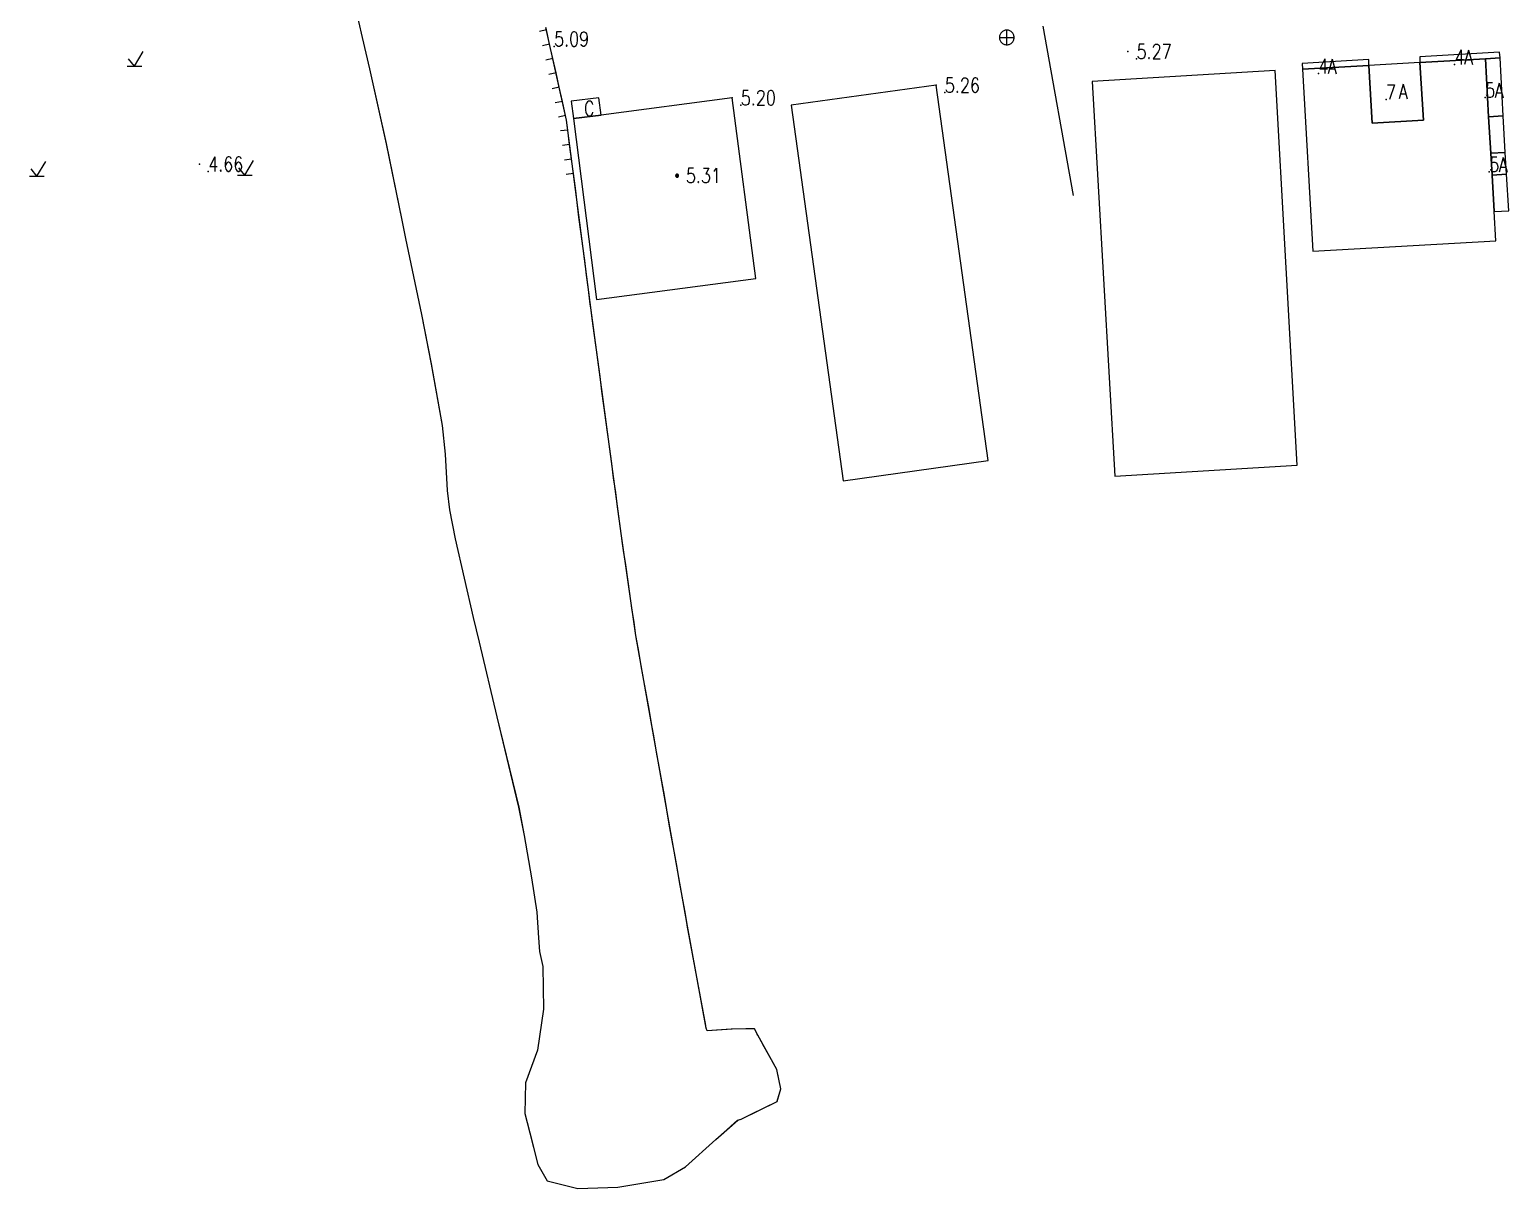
# Model space of a CAD drawing. Extents: x 500064 to 501389, y 2542464 to 2545400.
# Drawn here: x 500852 to 500953.1, y 2542464.2 to 2542543.5 of the extents above; entities that cross this region are included whole.
import ezdxf

# ---------------------------------------------------------------- set-up
doc = ezdxf.new("R2010")
doc.units = 0
doc.header["$LTSCALE"] = 0.5
doc.linetypes.add('CENTER', pattern=[50.8, 31.75, -6.35, 6.35, -6.35])
doc.layers.add('地形图', color=8, linetype='CONTINUOUS')
doc.styles.add('HZ', font='romans.shx', dxfattribs={"width": 0.8, "bigfont": 'hztxt.shx'})

msp = doc.modelspace()

# ---------------------------------------------------------------- linework, layer by layer
at = {"layer": '地形图'}
for points in [[(500874.27, 2542545.15), (500874.78, 2542542.96), (500875.27, 2542540.83), (500876.41, 2542535.7), (500877.48, 2542530.46), (500877.74, 2542529.22), (500878.83, 2542524.01), (500879.5, 2542520.63), (500880.25, 2542516.43), (500880.46, 2542514.46), (500880.58, 2542511.97), (500880.74, 2542510.65), (500881.13, 2542508.67), (500882.38, 2542503.3), (500882.78, 2542501.6), (500883.99, 2542496.49), (500885.48, 2542490.31), (500885.86, 2542488.38), (500886.37, 2542485.49), (500886.72, 2542483.14), (500886.84, 2542481.37), (500886.91, 2542480.44), (500887.13, 2542479.42), (500887.17, 2542476.49), (500886.76, 2542473.7), (500885.95, 2542471.45), (500885.9, 2542469.37), (500886.79, 2542465.86), (500887.43, 2542464.75), (500889.52, 2542464.23), (500892.27, 2542464.31), (500895.41, 2542464.85), (500896.89, 2542465.72), (500898.97, 2542467.57), (500900.47, 2542468.9), (500900.7, 2542468.98), (500903.16, 2542470.19), (500903.43, 2542471.04), (500903.15, 2542472.37), (500901.85, 2542474.71), (500901.61, 2542475.14), (500900.1, 2542475.13), (500898.39, 2542475.02), (500898.32, 2542475.2), (500896.99, 2542482.43), (500893.5, 2542502.05), (500892.5, 2542509.04), (500890.44, 2542524.32), (500888.76, 2542537.3), (500887.34, 2542543.66)], [(500874.27, 2542545.15), (500874.78, 2542542.96), (500875.27, 2542540.83), (500876.41, 2542535.71), (500877.48, 2542530.46), (500877.74, 2542529.22), (500878.83, 2542524.01), (500879.5, 2542520.64), (500880.25, 2542516.43), (500880.46, 2542514.46), (500880.58, 2542511.97), (500880.74, 2542510.65), (500881.13, 2542508.67), (500882.38, 2542503.3), (500882.78, 2542501.6), (500883.99, 2542496.49), (500885.49, 2542490.31), (500885.86, 2542488.38), (500886.37, 2542485.49), (500886.72, 2542483.14), (500886.84, 2542481.37), (500886.91, 2542480.44), (500887.13, 2542479.42), (500887.17, 2542476.49), (500886.76, 2542473.7), (500885.95, 2542471.45), (500885.9, 2542469.37), (500886.4, 2542467.42), (500886.79, 2542465.86), (500887.43, 2542464.75), (500889.52, 2542464.23), (500892.27, 2542464.31), (500895.41, 2542464.85), (500896.89, 2542465.72), (500898.97, 2542467.57), (500899.52, 2542468.06), (500900.46, 2542468.9)], [(500887.38, 2542543.48), (500886.9, 2542543.37)], [(500900.46, 2542468.9), (500900.7, 2542468.98), (500901.38, 2542469.31), (500902.27, 2542469.75), (500903.16, 2542470.19), (500903.16, 2542470.19), (500903.16, 2542470.2), (500903.43, 2542471.04), (500903.4, 2542471.15), (500903.2, 2542472.13), (500903.15, 2542472.37), (500902.78, 2542473.03), (500902.29, 2542473.91), (500902.1, 2542474.26), (500901.85, 2542474.71), (500901.81, 2542474.78), (500901.61, 2542475.14), (500901.02, 2542475.14), (500900.1, 2542475.13), (500900.02, 2542475.13), (500899.02, 2542475.06), (500898.39, 2542475.02), (500898.32, 2542475.2), (500898.28, 2542475.37), (500898.1, 2542476.35), (500897.92, 2542477.34), (500897.74, 2542478.32), (500897.56, 2542479.3), (500897.38, 2542480.29), (500897.2, 2542481.27), (500897.02, 2542482.25), (500896.99, 2542482.44), (500896.84, 2542483.24), (500896.67, 2542484.22), (500896.49, 2542485.21), (500896.32, 2542486.19), (500896.14, 2542487.18), (500895.97, 2542488.16), (500895.79, 2542489.15), (500895.62, 2542490.13), (500895.45, 2542491.12), (500895.27, 2542492.1), (500895.1, 2542493.09), (500894.92, 2542494.07), (500894.75, 2542495.05), (500894.57, 2542496.04), (500894.4, 2542497.02), (500894.22, 2542498.01), (500894.05, 2542498.99), (500893.87, 2542499.98), (500893.7, 2542500.96), (500893.52, 2542501.95), (500893.5, 2542502.05), (500893.38, 2542502.94), (500893.23, 2542503.93), (500893.09, 2542504.92), (500892.95, 2542505.91), (500892.81, 2542506.89), (500892.66, 2542507.88), (500892.57, 2542508.52), (500892.52, 2542508.87), (500892.5, 2542509.04), (500892.39, 2542509.87), (500892.25, 2542510.86), (500892.12, 2542511.85), (500891.98, 2542512.84), (500891.85, 2542513.83), (500891.72, 2542514.82), (500891.58, 2542515.81), (500891.45, 2542516.8), (500891.32, 2542517.79), (500891.18, 2542518.78), (500891.05, 2542519.78), (500890.92, 2542520.77), (500890.78, 2542521.76), (500890.65, 2542522.75), (500890.52, 2542523.74), (500890.44, 2542524.32), (500890.38, 2542524.73), (500890.26, 2542525.72), (500890.13, 2542526.71), (500890, 2542527.71), (500889.87, 2542528.7), (500889.74, 2542529.69), (500889.61, 2542530.68), (500889.49, 2542531.67), (500889.36, 2542532.67), (500889.23, 2542533.66), (500889.1, 2542534.65), (500888.97, 2542535.64), (500888.85, 2542536.63), (500888.76, 2542537.3), (500888.69, 2542537.62), (500888.47, 2542538.59), (500888.25, 2542539.57), (500888.04, 2542540.55), (500887.82, 2542541.52), (500887.6, 2542542.5), (500887.38, 2542543.48), (500887.34, 2542543.66)], [(500918.88, 2542542.47), (500918.93, 2542542.47), (500918.99, 2542542.48), (500919.04, 2542542.49), (500919.08, 2542542.51), (500919.13, 2542542.53), (500919.18, 2542542.56), (500919.22, 2542542.6), (500919.25, 2542542.63), (500919.29, 2542542.67), (500919.31, 2542542.72), (500919.34, 2542542.76), (500919.36, 2542542.81), (500919.37, 2542542.86), (500919.38, 2542542.92), (500919.38, 2542542.97), (500919.38, 2542543.02), (500919.37, 2542543.07), (500919.36, 2542543.12), (500919.34, 2542543.17), (500919.31, 2542543.22), (500919.29, 2542543.26), (500919.25, 2542543.3), (500919.22, 2542543.34), (500919.18, 2542543.37), (500919.13, 2542543.4), (500919.08, 2542543.42), (500919.04, 2542543.44), (500918.99, 2542543.46), (500918.93, 2542543.46), (500918.88, 2542543.47), (500918.83, 2542543.46), (500918.78, 2542543.46), (500918.73, 2542543.44), (500918.68, 2542543.42), (500918.63, 2542543.4), (500918.59, 2542543.37), (500918.55, 2542543.34), (500918.51, 2542543.3), (500918.48, 2542543.26), (500918.45, 2542543.22), (500918.42, 2542543.17), (500918.41, 2542543.12), (500918.39, 2542543.07), (500918.38, 2542543.02), (500918.38, 2542542.97), (500918.38, 2542542.92), (500918.39, 2542542.86), (500918.41, 2542542.81), (500918.42, 2542542.76), (500918.45, 2542542.72), (500918.48, 2542542.67), (500918.51, 2542542.63), (500918.55, 2542542.6), (500918.59, 2542542.56), (500918.63, 2542542.53), (500918.68, 2542542.51), (500918.73, 2542542.49), (500918.78, 2542542.48), (500918.83, 2542542.47), (500918.88, 2542542.47)], [(500918.88, 2542542.47), (500918.88, 2542542.97), (500918.88, 2542543.47)], [(500923.45, 2542532.16), (500921.36, 2542543.74)], [(500887.6, 2542542.5), (500887.11, 2542542.39)], [(500918.38, 2542542.97), (500918.88, 2542542.97), (500919.38, 2542542.97)], [(500859.19, 2542541), (500858.79, 2542541.5)], [(500859.19, 2542541), (500859.79, 2542542)], [(500887.82, 2542541.52), (500887.33, 2542541.41)], [(500858.69, 2542541), (500859.19, 2542541), (500859.69, 2542541)], [(500888.04, 2542540.55), (500887.55, 2542540.44)], [(500943.66, 2542541.05), (500943.88, 2542537.1), (500947.38, 2542537.3), (500947.15, 2542541.25)], [(500888.25, 2542539.57), (500887.77, 2542539.46)], [(500888.47, 2542538.59), (500887.98, 2542538.49)], [(500888.69, 2542537.62), (500888.2, 2542537.51)], [(500952, 2542535.05), (500952.99, 2542535.11), (500952.85, 2542537.61), (500951.85, 2542537.55)], [(500888.85, 2542536.63), (500888.35, 2542536.57)], [(500888.97, 2542535.64), (500888.48, 2542535.58)], [(500852.52, 2542533.49), (500853.12, 2542534.49)], [(500866.74, 2542533.56), (500867.34, 2542534.56)], [(500889.1, 2542534.65), (500888.61, 2542534.58)], [(500852.02, 2542533.49), (500852.52, 2542533.49), (500853.02, 2542533.49)], [(500852.52, 2542533.49), (500852.12, 2542533.99)], [(500866.24, 2542533.56), (500866.74, 2542533.56), (500867.24, 2542533.56)], [(500866.74, 2542533.56), (500866.34, 2542534.06)], [(500889.23, 2542533.66), (500888.73, 2542533.59)], [(500896.32, 2542533.41), (500896.33, 2542533.41), (500896.35, 2542533.41), (500896.36, 2542533.42), (500896.37, 2542533.42), (500896.37, 2542533.43), (500896.38, 2542533.43), (500896.39, 2542533.44), (500896.4, 2542533.45), (500896.41, 2542533.45), (500896.41, 2542533.46), (500896.41, 2542533.46), (500896.42, 2542533.47), (500896.42, 2542533.48), (500896.42, 2542533.49), (500896.42, 2542533.5), (500896.42, 2542533.51), (500896.42, 2542533.52), (500896.42, 2542533.53), (500896.42, 2542533.54), (500896.42, 2542533.55), (500896.41, 2542533.56), (500896.41, 2542533.56), (500896.41, 2542533.57), (500896.4, 2542533.58), (500896.39, 2542533.59), (500896.38, 2542533.59), (500896.37, 2542533.6), (500896.37, 2542533.6), (500896.37, 2542533.6), (500896.36, 2542533.61), (500896.35, 2542533.61), (500896.33, 2542533.61), (500896.32, 2542533.61), (500896.31, 2542533.61), (500896.3, 2542533.61), (500896.29, 2542533.61), (500896.28, 2542533.6), (500896.27, 2542533.6), (500896.27, 2542533.59), (500896.26, 2542533.59), (500896.25, 2542533.58), (500896.24, 2542533.57), (500896.24, 2542533.57), (500896.24, 2542533.56), (500896.23, 2542533.55), (500896.23, 2542533.54), (500896.23, 2542533.53), (500896.23, 2542533.52), (500896.22, 2542533.51), (500896.23, 2542533.5), (500896.23, 2542533.49), (500896.23, 2542533.48), (500896.23, 2542533.47), (500896.24, 2542533.47), (500896.24, 2542533.46), (500896.24, 2542533.45), (500896.25, 2542533.45), (500896.26, 2542533.44), (500896.27, 2542533.43), (500896.27, 2542533.43), (500896.28, 2542533.43), (500896.28, 2542533.42), (500896.29, 2542533.42), (500896.3, 2542533.41), (500896.31, 2542533.41), (500896.32, 2542533.41)], [(500896.28, 2542533.43), (500896.41, 2542533.46), (500896.41, 2542533.46), (500896.24, 2542533.46), (500896.24, 2542533.47), (500896.42, 2542533.51), (500896.22, 2542533.51), (500896.41, 2542533.56), (500896.41, 2542533.56), (500896.24, 2542533.56), (500896.24, 2542533.57), (500896.37, 2542533.6)], [(500952.22, 2542531.06), (500953.22, 2542531.12), (500953.08, 2542533.61), (500952.08, 2542533.56)]]:
    msp.add_lwpolyline(points, dxfattribs=at)
for points in [[(500943.66, 2542541.05), (500943.64, 2542541.45), (500939.1, 2542541.19), (500939.12, 2542540.79)], [(500951.63, 2542541.51), (500947.15, 2542541.25), (500947.38, 2542537.3), (500943.88, 2542537.1), (500943.66, 2542541.05), (500939.12, 2542540.79), (500939.83, 2542528.34), (500952.34, 2542529.06), (500952.22, 2542531.06), (500952.08, 2542533.56), (500952, 2542535.05), (500951.85, 2542537.55)], [(500952.63, 2542541.57), (500952.6, 2542541.97), (500947.13, 2542541.65), (500947.15, 2542541.25), (500951.63, 2542541.51)], [(500952.63, 2542541.57), (500951.63, 2542541.51), (500951.85, 2542537.55), (500952.85, 2542537.61)], [(500926.27, 2542512.96), (500938.74, 2542513.71), (500937.25, 2542540.71), (500924.73, 2542539.96)], [(500947.15, 2542541.25), (500943.66, 2542541.05), (500943.88, 2542537.1), (500947.38, 2542537.3)], [(500907.68, 2542512.63), (500917.61, 2542514.03), (500914.04, 2542539.7), (500904.13, 2542538.33)], [(500889.23, 2542537.42), (500891.12, 2542537.66), (500890.97, 2542538.84), (500889.08, 2542538.61)], [(500889.23, 2542537.42), (500890.8, 2542525.05), (500901.7, 2542526.48), (500900.08, 2542538.84), (500891.12, 2542537.66)], [(500952.85, 2542537.61), (500951.85, 2542537.55), (500952, 2542535.05), (500952.99, 2542535.11)], [(500952, 2542535.05), (500952.08, 2542533.56), (500953.08, 2542533.61), (500952.99, 2542535.11)], [(500953.08, 2542533.61), (500952.08, 2542533.56), (500952.22, 2542531.06), (500953.22, 2542531.12)]]:
    msp.add_lwpolyline(points, close=True, dxfattribs=at)
at = {"layer": '地形图', "linetype": 'CENTER'}
for p in [(500887.9, 2542542.36, 5.09), (500927.76, 2542541.51, 5.27), (500940.2, 2542540.5, 4), (500949.52, 2542541.13, 4), (500900.68, 2542538.34, 5.2), (500914.64, 2542539.2, 5.26), (500944.83, 2542538.72, 7), (500951.6, 2542538.86, 5), (500864.24, 2542533.81, 4.66), (500951.89, 2542533.77, 5)]:
    msp.add_point(p, dxfattribs=at)
at = {"layer": '地形图', "ltscale": 10}
for p in [(500927.16, 2542542.01), (500914.04, 2542539.7), (500900.08, 2542538.84), (500863.64, 2542534.3)]:
    msp.add_point(p, dxfattribs=at)

# ---------------------------------------------------------------- texts
at = {"layer": '地形图', "ltscale": 10, "style": 'HZ', "width": 0.8}
for s, p in [('5.09', (500887.9, 2542542.36)), ('5.27', (500927.76, 2542541.51)), ('4', (500940.2, 2542540.5)), ('A', (500940.84, 2542540.48)), ('4', (500949.52, 2542541.13)), ('A', (500950.16, 2542541.11)), ('5.20', (500900.68, 2542538.34)), ('5.26', (500914.64, 2542539.2)), ('7', (500944.83, 2542538.72)), ('A', (500945.69, 2542538.78)), ('5', (500951.6, 2542538.86)), ('A', (500952.25, 2542538.85)), ('C', (500889.95, 2542537.61)), ('4.66', (500864.24, 2542533.81)), ('5', (500951.89, 2542533.77)), ('A', (500952.54, 2542533.76)), ('5.31', (500896.92, 2542533.02))]:
    msp.add_text(s, height=1, dxfattribs=at).set_placement(p)

doc.saveas('drawing.dxf')
